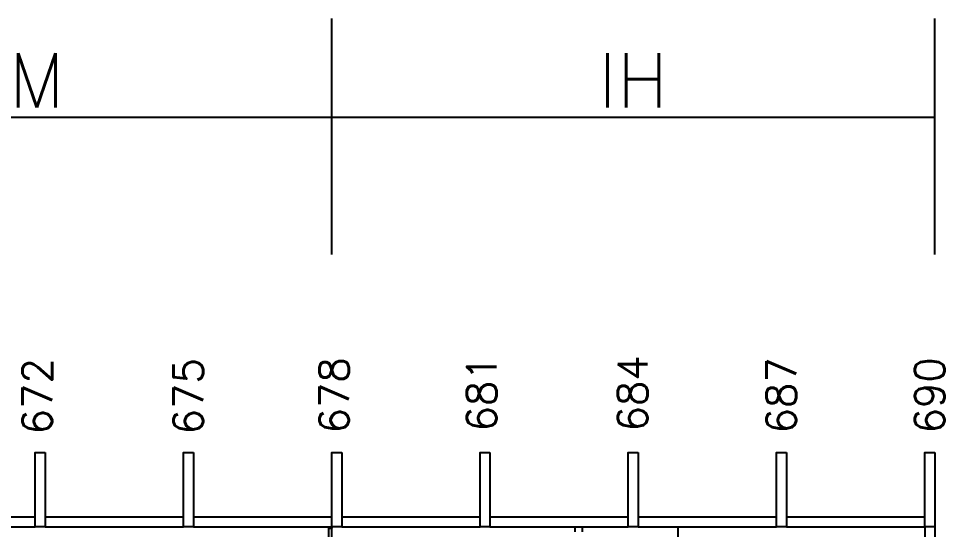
# Model space of a CAD drawing. Extents: x 0 to 244, y -71 to 76.
# Drawn here: x 203.64 to 222.37, y 15.17 to 25.49 of the extents above; entities that cross this region are included whole.
import ezdxf

# ---------------------------------------------------------------- set-up
doc = ezdxf.new("R2010")
doc.units = 0
doc.header["$LTSCALE"] = 0.01
doc.header["$MEASUREMENT"] = 0
doc.header["$PDMODE"] = 98
doc.layers.get('0').update_dxf_attribs({"linetype": 'CONTINUOUS'})
doc.layers.get('DEFPOINTS').update_dxf_attribs({"linetype": 'CONTINUOUS'})
for name, color, linetype in [('ALV', 2, 'CONTINUOUS'), ('DIV', 2, 'CONTINUOUS'), ('ESTR', 3, 'CONTINUOUS'), ('NOPILAR1', 2, 'CONTINUOUS'), ('PISO', 1, 'CONTINUOUS'), ('TXT-END-EXTERNO', 2, 'CONTINUOUS')]:
    doc.layers.add(name, color=color, linetype=linetype)
doc.layers.get('0').freeze()
doc.styles.add('1', font='romans.shx')
doc.styles.add('NOPILAR', font='simplex.shx', dxfattribs={"height": 0.6})
doc.dimstyles.new('1-600', dxfattribs={"dimtxt": 1.1, "dimasz": 2.5, "dimexe": 2, "dimexo": 4, "dimgap": 0.2, "dimtad": 1, "dimdec": 0, "dimzin": 4, "dimdsep": 46, "dimlunit": 6, "dimtxsty": '1', "dimblk1": 'NONE', "dimblk2": 'NONE', "dimsah": 1, "dimcen": 0, "dimclrd": 2, "dimclre": 2, "dimclrt": 2, "dimadec": 0, "dimazin": 0, "dimtfac": 1, "dimtdec": 0, "dimtmove": 2, "dimatfit": 3, "dimldrblk": 'NONE', "dimfxl": 1, "dimtolj": 1, "dimtzin": 0, "dimarcsym": 0})

# ---------------------------------------------------------------- blocks, each defined once
blk = doc.blocks.new('PILAR-SSN')
blk.add_lwpolyline([(0.2, 0), (0.2, -1.5), (0, -1.5), (0, 0)], close=True)
blk = doc.blocks.new('*D74')
at = {"layer": 'DEFPOINTS', "color": 0, "transparency": 16777216}
for p in [(209.975, 23.491), (209.975, 16.72), (222.175, 16.72)]:
    blk.add_point(p, dxfattribs=at)
at = {"layer": 'TXT-END-EXTERNO', "color": 2, "lineweight": -2, "transparency": 16777216}
for p, q in [((209.975, 20.72), (209.975, 25.491)), ((222.175, 20.72), (222.175, 25.491)), ((222.175, 23.491), (209.975, 23.491))]:
    blk.add_line(p, q, dxfattribs=at)
at = {"layer": 'TXT-END-EXTERNO', "color": 2, "transparency": 16777216, "insert": (216.075, 24.241), "char_height": 1.1, "attachment_point": 5, "style": '1'}
blk.add_mtext('\\A1;IH', dxfattribs=at)
blk = doc.blocks.new('_NONE')
at = {"color": 0, "linetype": 'ByBlock'}
blk.add_circle((0, 0), 0.25, dxfattribs=at)
blk = doc.blocks.new('*D75')
at = {"layer": 'DEFPOINTS', "color": 0, "transparency": 16777216}
for p in [(194.975, 23.491), (194.975, 16.72), (209.975, 16.72)]:
    blk.add_point(p, dxfattribs=at)
at = {"layer": 'TXT-END-EXTERNO', "color": 2, "lineweight": -2, "transparency": 16777216}
for p, q in [((194.975, 20.72), (194.975, 25.491)), ((209.975, 20.72), (209.975, 25.491)), ((209.975, 23.491), (194.975, 23.491))]:
    blk.add_line(p, q, dxfattribs=at)
at = {"layer": 'TXT-END-EXTERNO', "color": 2, "transparency": 16777216, "insert": (202.475, 24.241), "char_height": 1.1, "attachment_point": 5, "style": '1'}
blk.add_mtext('\\A1;AD&M', dxfattribs=at)

msp = doc.modelspace()

# ---------------------------------------------------------------- linework, layer by layer
at = {"layer": 'ALV'}
for p, q in [((201.175, 15.42), (203.975, 15.42)), ((204.175, 15.42), (206.975, 15.42)), ((207.175, 15.42), (209.975, 15.42)), ((210.175, 15.42), (212.975, 15.42)), ((213.175, 15.42), (215.975, 15.42)), ((216.175, 15.42), (218.975, 15.42)), ((219.175, 15.42), (221.975, 15.42)), ((201.175, 15.22), (203.975, 15.22)), ((204.175, 15.22), (206.975, 15.22)), ((207.175, 15.22), (209.975, 15.22)), ((210.175, 15.22), (212.975, 15.22)), ((213.175, 15.22), (215.975, 15.22)), ((214.897, 15.12), (214.897, 15.22)), ((215.047, 15.12), (215.047, 15.22)), ((216.175, 15.22), (218.975, 15.22)), ((219.175, 15.22), (221.975, 15.22)), ((221.975, 15.22), (221.975, 12.139)), ((222.175, 15.22), (222.175, 12.319))]:
    msp.add_line(p, q, dxfattribs=at)
at = {"layer": 'DIV'}
for p, q in [((209.915, 15.212), (209.925, 15.212)), ((209.915, 15.212), (209.915, 15.192)), ((209.915, 15.192), (209.937, 15.192)), ((209.915, 15.19), (209.975, 15.19)), ((209.915, 14.255), (209.915, 15.19)), ((209.936, 15.19), (209.918, 15.19)), ((209.925, 15.22), (209.925, 15.212)), ((209.925, 15.22), (209.946, 15.22)), ((209.937, 15.201), (209.953, 15.201)), ((209.937, 15.201), (209.937, 15.192)), ((209.939, 15.199), (209.939, 15.19)), ((209.951, 15.199), (209.939, 15.199)), ((209.939, 15.197), (209.939, 15.193)), ((209.94, 15.22), (209.95, 15.22)), ((209.941, 15.199), (209.949, 15.199)), ((209.945, 15.225), (209.945, 15.215)), ((209.946, 15.22), (209.965, 15.22)), ((209.951, 15.199), (209.951, 15.19)), ((209.951, 15.197), (209.951, 15.193)), ((209.953, 15.201), (209.953, 15.192)), ((209.975, 15.192), (209.953, 15.192)), ((209.954, 15.19), (209.972, 15.19)), ((209.965, 15.22), (209.965, 15.212)), ((209.975, 15.212), (209.965, 15.212)), ((209.975, 15.212), (209.975, 15.192)), ((209.975, 14.255), (209.975, 15.19))]:
    msp.add_line(p, q, dxfattribs=at)
at = {"layer": 'PISO'}
msp.add_line((216.975, 15.22), (216.975, 12.22), dxfattribs=at)

# ---------------------------------------------------------------- block references
at = {"layer": 'ESTR'}
for p in [(203.975, 16.72), (206.975, 16.72), (209.975, 16.72), (212.975, 16.72), (215.975, 16.72), (218.975, 16.72), (221.975, 16.72), (221.975, 16.72)]:
    msp.add_blockref('PILAR-SSN', p, dxfattribs=at)

# ---------------------------------------------------------------- texts
at = {"layer": 'NOPILAR1', "style": 'NOPILAR'}
for s, p in [('672', (204.314, 17.085)), ('675', (207.373, 17.085)), ('678', (210.323, 17.104)), ('684', (216.362, 17.144)), ('687', (219.373, 17.104)), ('690', (222.373, 17.104)), ('681', (213.31, 17.144))]:
    msp.add_text(s, height=0.6, rotation=90, dxfattribs=at).set_placement(p)

# ---------------------------------------------------------------- dimensions: what is measured, and where the dimension line sits
at = {"layer": 'TXT-END-EXTERNO'}
for p1, p2, text, picture, middle in [((209.975, 16.72), (194.975, 16.72), 'AD&M', '*D75', (202.475, 24.241)), ((222.175, 16.72), (209.975, 16.72), 'IH', '*D74', (216.075, 24.241))]:
    dim = msp.add_aligned_dim(p1=p1, p2=p2, distance=-6.772, text=text, dimstyle='1-600', dxfattribs=at)
    dim.commit()
    dim.dimension.update_dxf_attribs({"geometry": picture, "text_midpoint": middle})

doc.saveas('drawing.dxf')
